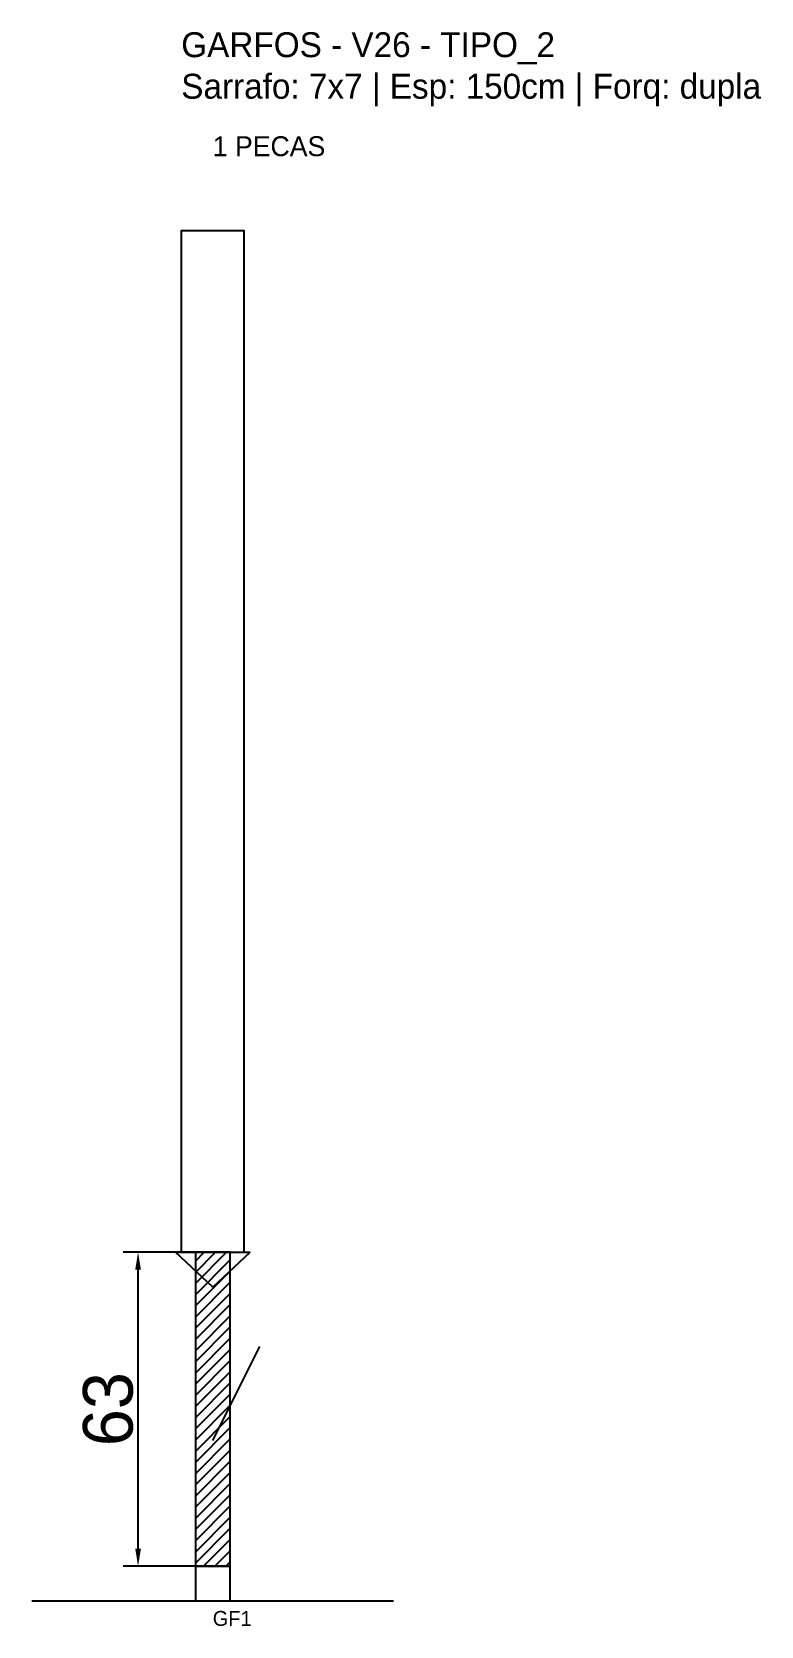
# Model space of a CAD drawing. Header units: metres. Extents: x -30 to 116, y -12 to 308.
import ezdxf

# ---------------------------------------------------------------- set-up
doc = ezdxf.new("R2010")
doc.units = ezdxf.units.M
for name, color, linetype in [('BARRA_ANCORAGEM', 1, 'Continuous'), ('COTA', 241, 'Continuous'), ('GARFOS OK', 3, 'Continuous'), ('NOME DA VIGA', 6, 'Continuous'), ('SARR_7x7', 40, 'Continuous'), ('VIGAS', 3, 'Continuous')]:
    doc.layers.add(name, color=color, linetype=linetype)
doc.dimstyles.new('EZ DXF', dxfattribs={"dimtxt": 10, "dimasz": 3.5, "dimexe": 3, "dimexo": 1.5, "dimgap": 1, "dimtad": 1, "dimdec": 1, "dimdsep": 46, "dimcen": 2.5, "dimazin": 3, "dimtfac": 1, "dimtmove": 0, "dimatfit": 3})

msp = doc.modelspace()

# ---------------------------------------------------------------- hatches: boundary and pattern name
at = {"layer": 'COTA'}
h = msp.add_hatch(dxfattribs=at)
h.set_pattern_fill('ANSI31', scale=0.5)
h.paths.add_polyline_path([(2.83, 0), (9.83, 0), (9.83, 63), (2.83, 63)])

# ---------------------------------------------------------------- linework, layer by layer
at = {"layer": 'BARRA_ANCORAGEM'}
msp.add_line((6.33, 25.2), (15.78, 44.1), dxfattribs=at)
at = {"layer": 'GARFOS OK'}
for p, q in [((6.33, 56), (-1.17, 63)), ((-1.17, 63), (13.83, 63)), ((6.33, 56), (13.83, 63))]:
    msp.add_line(p, q, dxfattribs=at)
at = {"layer": 'GARFOS OK', "linetype": 'CONTINUOUS'}
msp.add_line((-30, -7), (42.65, -7), dxfattribs=at)
at = {"layer": 'GARFOS OK'}
msp.add_lwpolyline([(2.83, 0), (9.83, 0), (9.83, 63), (2.83, 63), (2.83, 0)], dxfattribs=at)
at = {"layer": 'SARR_7x7'}
msp.add_lwpolyline([(2.83, -7), (9.83, -7), (9.83, 0), (2.83, 0), (2.83, -7)], dxfattribs=at)
at = {"layer": 'VIGAS'}
msp.add_lwpolyline([(0, 63), (12.65, 63), (12.65, 268), (0, 268), (0, 63)], dxfattribs=at)

# ---------------------------------------------------------------- texts
at = {"layer": 'NOME DA VIGA'}
for s, height, p in [('1 PECAS', 4, (6.33, 283)), ('GF1', 3, (6.33, -12))]:
    msp.add_text(s, height=height, dxfattribs=at).set_placement(p)
at = {"layer": 'NOME DA VIGA', "insert": (0, 293), "char_height": 5, "attachment_point": 7}
msp.add_mtext('GARFOS - V26 - TIPO_2\\PSarrafo: 7x7 | Esp: 150cm | Forq: dupla', dxfattribs=at)

# ---------------------------------------------------------------- dimensions: what is measured, and where the dimension line sits
at = {"layer": 'COTA'}
msp.add_linear_dim(base=(-8.67, 0), p1=(6.33, 0), p2=(6.33, 63), angle=90, dimstyle='EZ DXF', dxfattribs=at).render()

doc.saveas('drawing.dxf')
